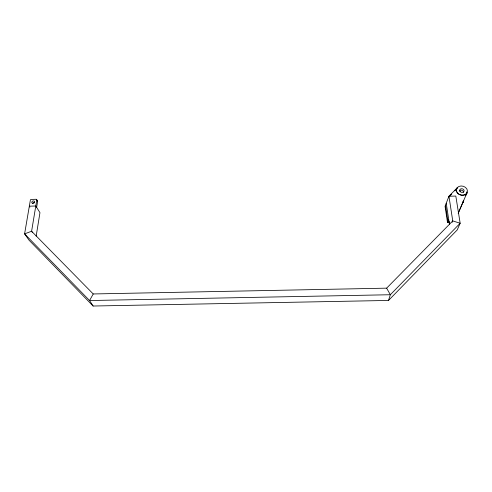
<?xml version="1.0" encoding="UTF-8"?>
<svg xmlns="http://www.w3.org/2000/svg" width="492" height="492" viewBox="0 0 492 492"><rect width="100%" height="100%" fill="white"/><g stroke="black" fill="none" stroke-linecap="round" stroke-linejoin="round"><path stroke-width="0.74" d="M36.168 236.092L39.963 212.655L35.787 206.007L29.329 206.179L29.907 207.077M449.756 222.353L447.492 222.409L445.063 206.283L448.938 196.246L455.813 196.068L460.161 223.251L457.203 229.948L388.514 300.446L93.117 306.024L29.046 240.182L24.6 233.866L30.375 200.078A0.806 0.64 -24.9 0 1 31.285 199.414L36.131 199.285A0.806 0.64 -24.7 0 1 36.795 199.93L31.599 231.258L32.466 232.525M36.636 207.353L37.632 201.29L36.795 199.93M388.514 300.446L390.341 294.733L460.161 223.251L452.751 220.914L386.638 288.158L93.228 293.964L31.599 231.258L24.6 233.866L89.569 300.538L93.117 306.024M447.492 222.409L448.686 219.475M452.185 222.261L452.751 220.914L448.938 196.246L457.431 187.563A5.603 4.52 14.7 0 0 459.104 194.451A5.603 4.52 14.7 0 0 466.976 192.87L466.49 194.02A5.584 4.508 14.7 0 1 465.776 194.998M458.335 212.907L466.976 192.87M458.181 213.294L463.138 201.88A5.48 4.453 15 0 1 462.443 202.839M93.228 293.964L89.569 300.538L390.341 294.733L386.638 288.158M448.495 197.39L451.674 194.137M454.854 190.884L456.97 188.719M449.436 221.308L447.923 221.345L445.488 205.189M446.226 203.27L449.479 224.684M37.164 200.662A0.806 0.64 -24.7 0 1 37.632 201.29M32.663 203.547A1.476 1.175 -25 0 1 34.637 202.31M462.972 202.009A5.461 4.44 15.1 0 1 462.615 203.116M463.556 200.631A5.48 4.453 15 0 1 462.498 202.704M466.773 191.849A5.584 4.508 14.7 0 1 465.715 195.139M459.257 191.124A2.232 1.802 14.7 0 1 461.859 190.281A2.232 1.802 14.7 0 1 463.495 192.409M32.657 203.356A1.482 1.175 -24.9 0 0 34.643 201.794A1.482 1.175 -24.9 0 0 32.367 201.308A1.482 1.175 -24.9 0 0 32.657 203.356M457.535 193.005A5.603 4.52 14.7 0 0 467.037 192.729A5.603 4.52 14.7 0 0 461.121 185.976A5.603 4.52 14.7 0 0 457.535 193.005M460.149 191.529A2.239 1.808 14.7 0 0 463.95 191.425A2.239 1.808 14.7 0 0 461.588 188.719A2.239 1.808 14.7 0 0 460.149 191.529"/></g></svg>
